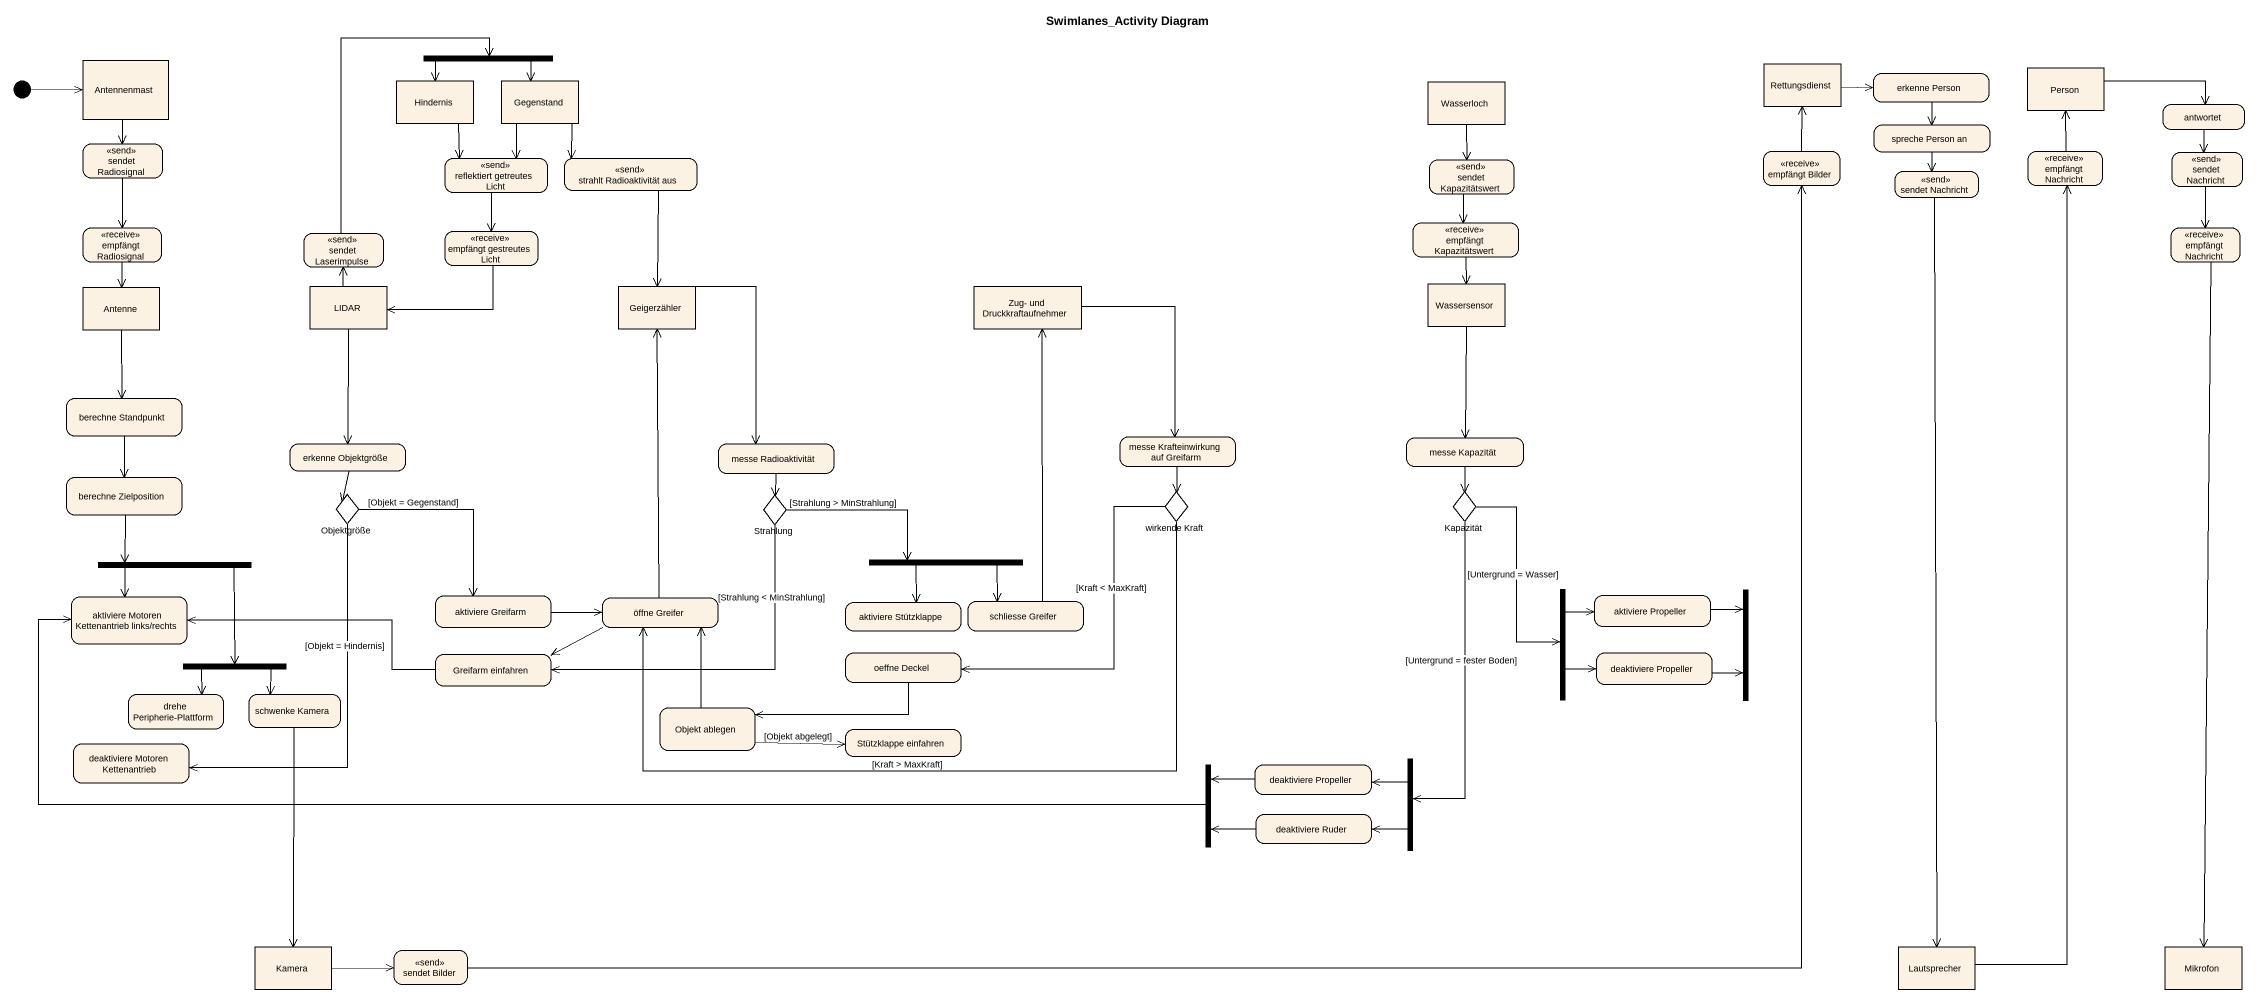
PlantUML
@startuml
title Swimlanes_Activity Diagram
hide empty description
state Antennenmast <<object>>
state Hindernis <<object>>
state fork1 <<fork>>
state Gegenstand <<object>>
state Wasserloch <<object>>
state Rettungsdienst <<object>>
state "erkenne Person" as erkenne_Person
state "Person" as Person_ <<object>>
state "spreche Person an" as spreche_Person_an
state antwortet
state "sendet Radiosignal" as sendet_Radiosignal <<send>>
state "reflektiert getreutes Licht" as reflektiert_getreutes_Licht <<send>>
state "strahlt Radioaktivität aus" as strahlt_Radioaktivität_aus <<send>>
state "sendet Kapazitätswert" as sendet_Kapazitätswert <<send>>
state "empfängt Bilder" as empfängt_Bilder <<receive>>
state "empfängt Nachricht" as empfängt_Nachricht <<receive>>
state "sendet Nachricht" as sendet_Nachricht <<send>>
state "sendet Nachricht" as sendet_Nachricht_2 <<send>>
state "empfängt Radiosignal" as empfängt_Radiosignal <<receive>>
state "sendet Laserimpulse" as sendet_Laserimpulse <<send>>
state "empfängt gestreutes Licht" as empfängt_gestreutes_Licht <<receive>>
state "empfängt Kapazitätswert" as empfängt_Kapazitätswert <<receive>>
state "empfängt Nachricht" as empfängt_Nachricht_2 <<receive>>
state Antenne <<object>>
state LIDAR <<object>>
state Geigerzähler <<object>>
state "Zug- und Druckkraftaufnehmer" as Zug_und_Druckkraftaufnehmer <<object>>
state Wassersensor <<object>>
state "berechne Standpunkt" as berechne_Standpunkt
state "erkenne Objektgröße" as erkenne_Objektgröße
state "messe Radioaktivität" as messe_Radioaktivität
state "messe Krafteinwirkung auf Greifarm" as messe_Krafteinwirkung_auf
state "messe Kapazität" as messe_Kapazität
state "berechne Zielposition" as berechne_Zielposition
state Objektgröße <<choice>>
state Strahlung <<choice>>
state "wirkende Kraft" as wirkende_Kraft <<choice>>
state Kapazität <<choice>>
state fork2 <<fork>>
state fork3 <<fork>>
state fork4 <<fork>>
state "aktiviere Motoren Kettenantrieb links/rechts" as aktiviere_Motoren
state "aktiviere Greifarm" as aktiviere_Greifarm
state "öffne Greifer" as öffne_Greifer
state "aktiviere Stützklappe" as aktiviere_Stützklappe
state "schliesse Greifer" as schliesse_Greifer
state "aktiviere Propeller" as aktiviere_Propeller
state fork5 <<join>>
state fork6 <<fork>>
state "Greifarm einfahren" as Greifarm_einfahren
state "oeffne Deckel" as oeffne_Deckel
state "deaktiviere Propeller" as deaktiviere_Propeller
state "drehe Peripherie-Plattform" as drehe_Peripherie_Plattform
state "schwenke Kamera" as schwenke_Kamera
state "deaktiviere Motoren Kettenantrieb" as deaktiviere_Motoren
state "Objekt ablegen" as Objekt_ablegen
state "Stützklappe einfahren" as Stützklappe_einfahren
state fork7 <<join>>
state "deaktiviere Propeller" as deaktiviere_Propeller_2
state fork8 <<fork>>
state "deaktiviere Ruder" as deaktiviere_Ruder
state Kamera <<object>>
state "sendet Bilder" as sendet_Bilder <<send>>
state Lautsprecher <<object>>
state Mikrofon <<object>>
[*] -right-> Antennenmast
Antennenmast --> sendet_Radiosignal
Hindernis --> reflektiert_getreutes_Licht
fork1 --> Hindernis
fork1 --> Gegenstand
Gegenstand --> reflektiert_getreutes_Licht
Gegenstand --> strahlt_Radioaktivität_aus
Wasserloch --> sendet_Kapazitätswert
Rettungsdienst -right-> erkenne_Person
erkenne_Person --> spreche_Person_an
Person_ -right-> antwortet
spreche_Person_an --> sendet_Nachricht_2
antwortet --> sendet_Nachricht
sendet_Radiosignal --> empfängt_Radiosignal
reflektiert_getreutes_Licht --> empfängt_gestreutes_Licht
strahlt_Radioaktivität_aus --> Geigerzähler
sendet_Kapazitätswert --> empfängt_Kapazitätswert
empfängt_Bilder -up-> Rettungsdienst
empfängt_Nachricht -up-> Person_
sendet_Nachricht --> empfängt_Nachricht_2
sendet_Nachricht_2 --> Lautsprecher
empfängt_Radiosignal --> Antenne
sendet_Laserimpulse -up-> fork1
empfängt_gestreutes_Licht -left-> LIDAR
empfängt_Kapazitätswert --> Wassersensor
empfängt_Nachricht_2 --> Mikrofon
Antenne --> berechne_Standpunkt
LIDAR -up-> sendet_Laserimpulse
LIDAR --> erkenne_Objektgröße
Geigerzähler --> messe_Radioaktivität
Zug_und_Druckkraftaufnehmer --> messe_Krafteinwirkung_auf
Wassersensor --> messe_Kapazität
berechne_Standpunkt --> berechne_Zielposition
erkenne_Objektgröße --> Objektgröße
messe_Radioaktivität --> Strahlung
messe_Krafteinwirkung_auf --> wirkende_Kraft
messe_Kapazität --> Kapazität
berechne_Zielposition --> fork2
Objektgröße --> aktiviere_Greifarm : [Objekt = Gegenstand]
Objektgröße --> deaktiviere_Motoren : [Objekt = Hindernis]
Strahlung -right-> fork3 : [Strahlung > MinStrahlung]
Strahlung -left-> Greifarm_einfahren : [Strahlung < MinStrahlung]
wirkende_Kraft -left-> öffne_Greifer : [Kraft > MaxKraft]
wirkende_Kraft -left-> oeffne_Deckel : [Kraft < MaxKraft]
Kapazität --> fork4 : [Untergrund = Wasser]
Kapazität --> fork8 : [Untergrund = fester Boden]
fork2 --> aktiviere_Motoren
fork2 --> fork6
fork3 --> aktiviere_Stützklappe
fork3 --> schliesse_Greifer
fork4 -right-> aktiviere_Propeller
fork4 -right-> deaktiviere_Propeller
aktiviere_Greifarm -right-> öffne_Greifer
öffne_Greifer -up-> Geigerzähler
öffne_Greifer -left-> Greifarm_einfahren
schliesse_Greifer -up-> Zug_und_Druckkraftaufnehmer
aktiviere_Propeller -right-> fork5
fork6 --> drehe_Peripherie_Plattform
fork6 --> schwenke_Kamera
Greifarm_einfahren -left-> aktiviere_Motoren
oeffne_Deckel -left-> Objekt_ablegen
deaktiviere_Propeller -right-> fork5
schwenke_Kamera --> Kamera
Objekt_ablegen -up-> öffne_Greifer
Objekt_ablegen -right-> Stützklappe_einfahren : [Objekt abgelegt]
fork7 -left-> aktiviere_Motoren
deaktiviere_Propeller_2 -left-> fork7
fork8 -left-> deaktiviere_Propeller_2
fork8 -left-> deaktiviere_Ruder
deaktiviere_Ruder -left-> fork7
Kamera -right-> sendet_Bilder
sendet_Bilder -right-> empfängt_Bilder
Lautsprecher -up-> empfängt_Nachricht
@enduml
